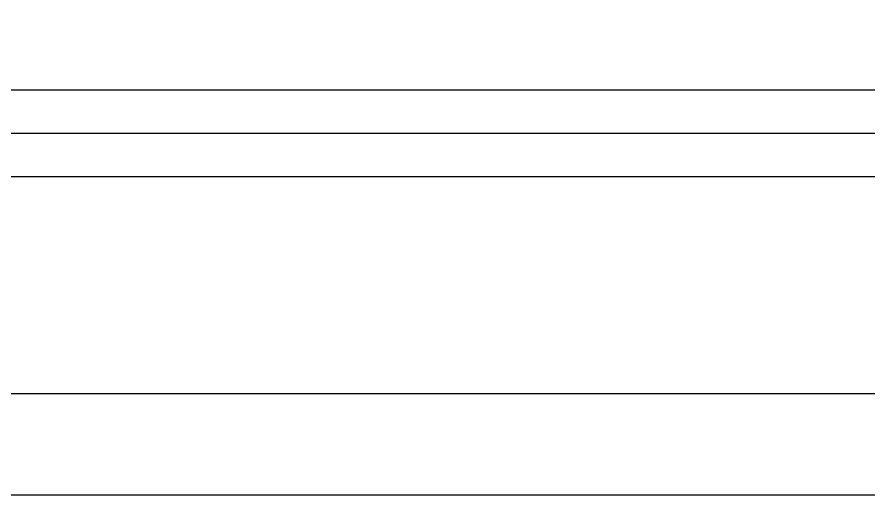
# Model space of a CAD drawing. Header units: millimetres. Extents: x -2325 to 334075, y -552635 to -11738.
# Drawn here: x 52696 to 88132, y -147450 to -127582 of the extents above; entities that cross this region are included whole.
import ezdxf

# ---------------------------------------------------------------- set-up
doc = ezdxf.new("R2010")
doc.units = ezdxf.units.MM
doc.header["$LTSCALE"] = 200
doc.layers.get('DEFPOINTS').update_dxf_attribs({"color": 137})

msp = doc.modelspace()

# ---------------------------------------------------------------- linework, layer by layer
at = {"layer": 'DEFPOINTS'}
for points in [[(165875, -28650), (-2325, -28650), (-2325, -147450), (165875, -147450)], [(144375, -143250), (6975, -143250), (6975, -32850), (144375, -32850)], [(35975, -94806.4), (35975, -134206.4), (115375, -134206.4), (115375, -94806.4)], [(37707.3, -96606.4), (37707.3, -132406.4), (113507.3, -132406.4), (113507.3, -96606.4)], [(39507.3, -98406.4), (39507.3, -130606.4), (111707.3, -130606.4), (111707.3, -98406.4)]]:
    msp.add_lwpolyline(points, close=True, dxfattribs=at)

doc.saveas('drawing.dxf')
